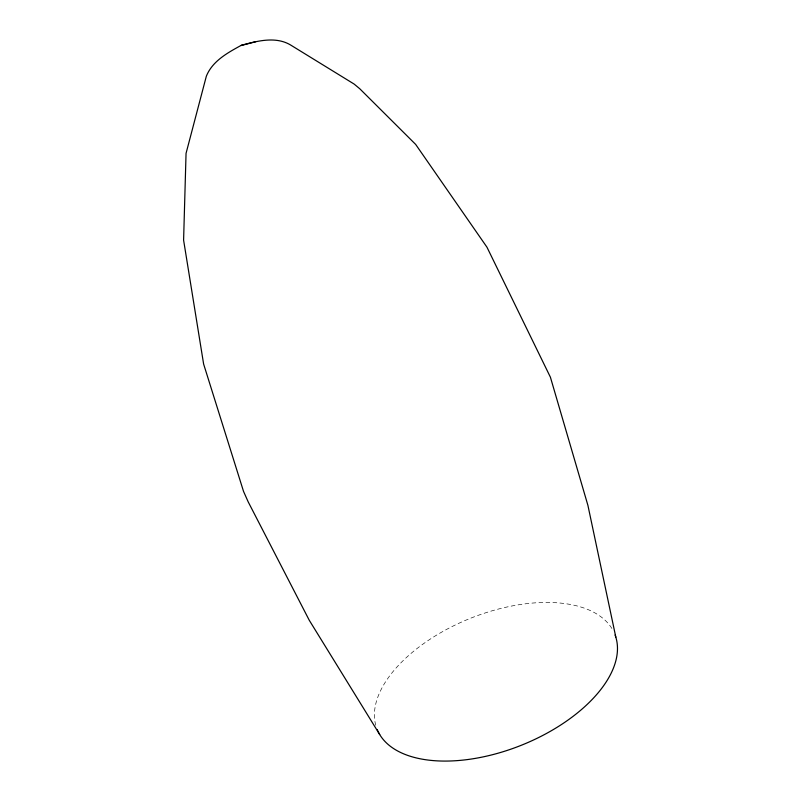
<?xml version="1.0" encoding="UTF-8"?>
<svg xmlns="http://www.w3.org/2000/svg" width="801" height="801" viewBox="0 0 801 801"><rect width="100%" height="100%" fill="white"/><g stroke="black" fill="none" stroke-linecap="round" stroke-linejoin="round"><path stroke-width="0.6" stroke-dasharray="4 3" d="M375.759 725.285A128 68.395 -21.8 0 1 469.136 618.823A128 68.395 -21.8 0 1 612.184 628.965"/><path stroke-width="1.2" d="M241.181 45.447L241.441 45.246C257.051 41.071 275.524 36.045 290.503 44.946L354.102 84.045L359.739 88.731L415.669 144.42L486.968 247.199L550.407 377.191L587.914 505.381L615.819 637.145M241.321 45.297C227.704 52.736 212.375 61.036 206.328 76.265L186.052 153.361L183.599 240.15L203.624 364.075L243.524 491.373L248.18 501.847L309.286 620.304L379.704 734.537M255.779 41.682L241.231 45.537M615.108 635.033A128 68.395 -21.8 0 1 520.81 745.471A128 68.395 -21.8 0 1 377.191 729.521"/></g></svg>
